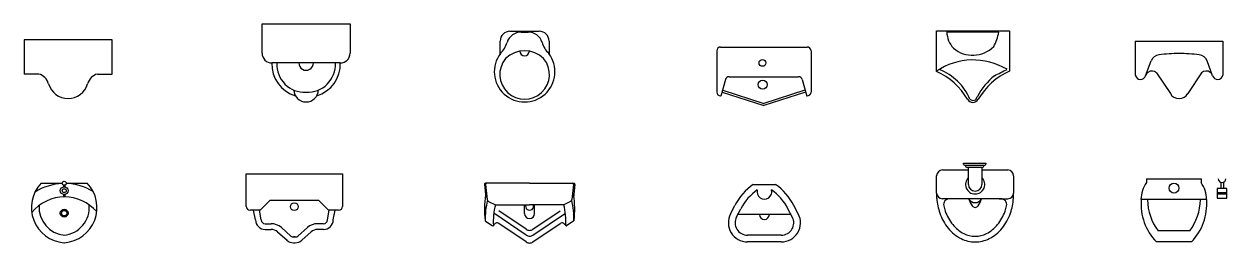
# Model space of a CAD drawing. Header units: millimetres. Extents: x -4017 to 59953, y -688 to 66564.
# Drawn here: x 29292 to 35541, y 2246 to 3387 of the extents above; entities that cross this region are included whole.
import ezdxf

# ---------------------------------------------------------------- set-up
doc = ezdxf.new("R2010")
doc.units = ezdxf.units.MM

# ---------------------------------------------------------------- blocks, each defined once
blk = doc.blocks.new('A$C5BD07FE8')
at = {"linetype": 'ByBlock'}
for p, q in [((0, 0.4572), (0.1524, 0.4572)), ((0, 0), (0, 0.4572)), ((0.2032, 0.4064), (0.2032, 0.0508)), ((0.1524, 0), (0, 0))]:
    blk.add_line(p, q, dxfattribs=at)
for centre, radius, start, end in [((0.1524, 0.4064), 0.0508, 0, 90), ((0.2096, 0.235), 0.1716, 16.60688, 92.1211), ((0.2096, 0.235), 0.1462, 357.8789, 92.1211), ((0.2032, 0.2286), 0.0381, 270, 90), ((0.3429, 0.2286), 0.0635, 271.07073, 88.92927), ((0.2096, 0.2223), 0.1462, 267.8789, 2.1211), ((0.2096, 0.2223), 0.1716, 267.8789, 343.39312), ((0.1524, 0.0508), 0.0508, 270, 0)]:
    blk.add_arc(centre, radius, start, end, dxfattribs=at)
blk = doc.blocks.new('A$C3D6D6089')
at = {"linetype": 'ByBlock'}
for p, q in [((0.1778, 0.4572), (0, 0.4572)), ((0, 0.4572), (0, 0)), ((0.1778, 0.381), (0.1778, 0.4572)), ((0.1778, 0.0762), (0.1778, 0)), ((0, 0), (0.1778, 0))]:
    blk.add_line(p, q, dxfattribs=at)
for centre, radius, start, end in [((0.2477, 0.4), 0.0724, 195.25512, 254.74488), ((0.199, 0.2286), 0.1058, 286.26021, 73.73979), ((0.2477, 0.0571), 0.0724, 105.25512, 164.74488)]:
    blk.add_arc(centre, radius, start, end, dxfattribs=at)
blk = doc.blocks.new('A$C6EF51710')
at = {"linetype": 'ByBlock'}
for p, q in [((0.0508, 0.2843), (0.1169, 0.2843)), ((0, 0.0811), (0, 0.2335)), ((0.0041, 0.1392), (0.0041, 0.1755)), ((0.1169, 0.0303), (0.0508, 0.0303))]:
    blk.add_line(p, q, dxfattribs=at)
for centre, radius, start, end in [((0.2107, 0.1573), 0.1576, 232.89836, 127.10164), ((0.0508, 0.2335), 0.0508, 90, 180), ((0.0168, 0.3818), 0.1397, 287.10464, 315), ((0.2413, 0.1573), 0.1397, 135, 225), ((0.2254, 0.1573), 0.1289, 230.00836, 129.99164), ((0.0803, 0.1755), 0.0762, 107.10464, 180), ((0.0803, 0.1392), 0.0762, 180, 252.89536), ((0.1016, 0.1573), 0.0254, 275.21591, 84.78409), ((0.0508, 0.0811), 0.0508, 180, 270), ((0.0168, -0.0672), 0.1397, 45, 72.89536)]:
    blk.add_arc(centre, radius, start, end, dxfattribs=at)
blk = doc.blocks.new('A$C03A44EBA')
at = {"color": 7, "rotation": 270}
blk.add_blockref('A$C6EF51710', (0.0003, 0.3683), dxfattribs=at)
blk = doc.blocks.new('A$C5BFE1C26')
for p, q in [((0.0704, 0.4614), (0, 0.245)), ((0.0799, 0.4583), (0.0105, 0.245)), ((0.1354, 0.4445), (0.0489, 0.4685)), ((0.05, 0.47), (0.05, 0.4682)), ((0.285, 0.49), (0.07, 0.49)), ((0.305, 0.47), (0.305, 0.02)), ((0.15, 0.4252), (0.15, 0.0648)), ((0.0704, 0.0286), (0, 0.245)), ((0.0799, 0.0317), (0.0105, 0.245)), ((0.1354, 0.0455), (0.0489, 0.0215)), ((0.05, 0.0218), (0.05, 0.02)), ((0.285, 0), (0.07, 0))]:
    blk.add_line(p, q)
for centre, radius in [((0.109, 0.251), 0.0229), ((0.2219, 0.2524), 0.0175)]:
    blk.add_circle(centre, radius)
for centre, start, end in [((0.07, 0.47), 90, 180), ((0.13, 0.4252), 0, 74.45627), ((0.285, 0.47), 0, 90), ((0.13, 0.0648), 285.54373, 0), ((0.07, 0.02), 180, 270), ((0.285, 0.02), 270, 0)]:
    blk.add_arc(centre, 0.02, start, end)
blk = doc.blocks.new('A$C21746266')
at = {"color": 7, "rotation": 90}
blk.add_blockref('A$C5BFE1C26', (0.49, 0), dxfattribs=at)
blk = doc.blocks.new('A$C33122C8F')
for p, q in [((0.0011, 0.3704), (0.3806, 0.3704)), ((0.0011, 0.1591), (0.0011, 0.3704)), ((0.0545, 0.3648), (0.3249, 0.3637)), ((0.3806, 0.3704), (0.3806, 0.1602))]:
    blk.add_line(p, q)
for centre, radius, start, end in [((0.183, 0.368), 0.1285, 181.39595, 223.00489), ((0.0178, 0.4317), 0.3145, 333.05425, 347.5114), ((0.1888, 0.3975), 0.1539, 229.57223, 315.29861), ((0.1914, -0.1212), 0.3403, 58.89431, 124.22856), ((-0.138, -0.1562), 0.3446, 29.68847, 66.1903), ((-0.0888, -0.0975), 0.2863, 23.03056, 68.6237), ((0.5259, -0.1357), 0.353, 129.45825, 152.19237), ((0.518, -0.1565), 0.3452, 113.46041, 150.31153), ((-70.3022, 139.1424), 155.9085, 296.926948, 296.954011), ((0.1897, 0.0307), 0.0327, 209.68847, 330.31153), ((0.1917, 0.035), 0.0266, 230.28924, 296.55347), ((-0.1175, 0.2036), 0.3744, 329.06737, 332.19237)]:
    blk.add_arc(centre, radius, start, end)
blk = doc.blocks.new('A$C61B430B7')
for p, q in [((0, 0.2981), (0.4547, 0.2981)), ((0, 0.2981), (0, 0.1205)), ((0.4547, 0.2981), (0.4547, 0.1205)), ((0.0534, 0.1184), (0.082, 0.1951)), ((0.4013, 0.1184), (0.3727, 0.1951)), ((0.1107, 0.1332), (0.1819, 0.0254)), ((0.344, 0.1332), (0.2728, 0.0254))]:
    blk.add_line(p, q)
for centre, radius, start, end in [((0.1288, 0.1776), 0.05, 96.73582, 159.5392), ((0.2342, -0.7143), 0.9481, 90.41046, 96.73582), ((0.2206, -0.7143), 0.9481, 83.26418, 89.58954), ((0.3259, 0.1776), 0.05, 20.4608, 83.26418), ((0.0875, 0.1071), 0.0359, 128.23354, 161.68634), ((0.0868, 0.108), 0.0348, 46.44169, 128.23354), ((0.368, 0.108), 0.0348, 51.76646, 133.55831), ((0.3673, 0.1071), 0.0359, 18.31366, 51.76646), ((0.027, 0.1271), 0.0278, 193.77685, 341.68634), ((0.4277, 0.1271), 0.0278, 198.31366, 346.22315), ((0.2234, 0.0464), 0.0465, 206.82239, 274.85372), ((0.2313, 0.0464), 0.0465, 265.14628, 333.17761)]:
    blk.add_arc(centre, radius, start, end)
blk = doc.blocks.new('A$C317801B0')
for p, q in [((0.0505, 0.3099), (0.1601, 0.3099)), ((0.167, 0.2996), (0.167, 0.2915)), ((0.167, 0.2514), (0.167, 0.2397)), ((0.1731, 0.2996), (0.1731, 0.2916)), ((0.1731, 0.2513), (0.1731, 0.2399)), ((0.1808, 0.3099), (0.2905, 0.3099))]:
    blk.add_line(p, q)
for centre, radius in [((0.1705, 0.3099), 0.0103), ((0.1705, 0.2715), 0.0203), ((0.1705, 0.2715), 0.0103), ((0.1705, 0.1541), 0.0203), ((0.1705, 0.1541), 0.0143)]:
    blk.add_circle(centre, radius)
for centre, radius, start, end in [((0.1839, 0.1833), 0.1839, 136.51674, 265.29297), ((0.1789, 0.0078), 0.3022, 93.56524, 122.03941), ((0.157, 0.1833), 0.1839, 274.70703, 43.48326), ((0.1664, 0.0088), 0.3011, 59.19826, 87.25301), ((0.1789, 0.0078), 0.2322, 91.60377, 139.73716), ((0.1839, 0.1833), 0.1439, 175.68344, 265.29297), ((0.157, 0.1833), 0.1439, 274.70703, 5.52965), ((0.1659, 0.0078), 0.2322, 41.68292, 88.39623), ((0.1705, 0.0199), 0.02, 265.29297, 274.70703)]:
    blk.add_arc(centre, radius, start, end)
blk = doc.blocks.new('A$C2A7B0396')
for p, q in [((0, 0.359), (0.5, 0.359)), ((0, 0.1892), (0, 0.359)), ((0.5, 0.359), (0.5, 0.1892)), ((0.123, 0.22), (0.0722, 0.1692)), ((0.377, 0.22), (0.123, 0.22)), ((0.4278, 0.1692), (0.377, 0.22)), ((0.0722, 0.1692), (0.02, 0.1692)), ((0.0482, 0.1192), (0.0384, 0.1692)), ((0.0782, 0.1192), (0.0684, 0.1692)), ((0.4218, 0.1192), (0.4316, 0.1692)), ((0.48, 0.1692), (0.4278, 0.1692)), ((0.4518, 0.1192), (0.4616, 0.1692)), ((0.0982, 0.0992), (0.1292, 0.0992)), ((0.0982, 0.0692), (0.1292, 0.0692)), ((0.1824, 0.0789), (0.2317, 0.0351)), ((0.3176, 0.0789), (0.2683, 0.0351)), ((0.4018, 0.0992), (0.3708, 0.0992)), ((0.4018, 0.0692), (0.3708, 0.0692)), ((0.1625, 0.0565), (0.2118, 0.0127)), ((0.245, 0.03), (0.255, 0.03)), ((0.255, 0.03), (0.245, 0.03)), ((0.245, 0), (0.255, 0)), ((0.3375, 0.0565), (0.2882, 0.0127))]:
    blk.add_line(p, q)
blk.add_circle((0.25, 0.188), 0.02)
for centre, radius, start, end in [((0.02, 0.1892), 0.02, 180, 270), ((0.48, 0.1892), 0.02, 270, 0), ((0.0982, 0.1192), 0.05, 180, 270), ((0.0982, 0.1192), 0.02, 180, 270), ((0.1292, 0.0192), 0.08, 48.32001, 90), ((0.1292, 0.0192), 0.05, 48.32001, 90), ((0.3708, 0.0192), 0.08, 90, 131.67999), ((0.3708, 0.0192), 0.05, 90, 131.67999), ((0.4018, 0.1192), 0.05, 270, 0), ((0.4018, 0.1192), 0.02, 270, 0), ((0.245, 0.05), 0.05, 228.32001, 270), ((0.245, 0.05), 0.02, 228.32001, 270), ((0.255, 0.05), 0.02, 270, 311.67999), ((0.255, 0.05), 0.05, 270, 311.67999)]:
    blk.add_arc(centre, radius, start, end)
blk = doc.blocks.new('A$C3D9F592C')
at = {"linetype": 'Continuous', "ltscale": 20}
for p, q in [((0, 0.3055), (0.0072, 0.2374)), ((0.2344, 0.311), (0.005, 0.311)), ((0.006, 0.3055), (0.0143, 0.2269)), ((0.2344, 0.311), (0.4639, 0.311)), ((0.4628, 0.3055), (0.4546, 0.2269)), ((0.4688, 0.3055), (0.4617, 0.2374)), ((0.0212, 0.217), (0.0568, 0.1996)), ((0.0568, 0.1996), (0.2344, 0.1996)), ((0.2084, 0.1535), (0.2084, 0.1996)), ((0.4121, 0.1996), (0.2344, 0.1996)), ((0.2604, 0.1535), (0.2604, 0.1996)), ((0.4476, 0.217), (0.4121, 0.1996)), ((0.2171, 0.0413), (0.0484, 0.1551)), ((0.2171, 0.0713), (0.0747, 0.1673)), ((0.2518, 0.0713), (0.3941, 0.1673)), ((0.2518, 0.0413), (0.4204, 0.1551)), ((0.0059, 0.1143), (0.0408, 0.0907)), ((0.2171, 0.0053), (0.0747, 0.1013)), ((0.2518, 0.0053), (0.3941, 0.1013)), ((0.463, 0.1143), (0.428, 0.0907))]:
    blk.add_line(p, q, dxfattribs=at)
for centre, radius, start, end in [((0.005, 0.306), 0.005, 90, 186), ((0.011, 0.306), 0.005, 90, 186), ((0.4579, 0.306), 0.005, 354, 90), ((0.4639, 0.306), 0.005, 354, 90), ((0.4436, 0.1763), 0.4438, 170.52048, 187.56826), ((0.376, 0.1293), 0.3722, 165.50583, 182.10858), ((0.0267, 0.2282), 0.0125, 186, 244), ((0.4178, 0.1089), 0.3722, 165.89142, 182.83529), ((0.2344, 0.192), 0.021, 158.73305, 21.26695), ((0.0511, 0.1089), 0.3722, 357.16471, 14.10858), ((0.4421, 0.2282), 0.0125, 296, 354), ((0.0929, 0.1293), 0.3722, 357.89142, 14.49417), ((0.0252, 0.1763), 0.4438, 352.43174, 9.47952), ((0.2344, 0.1535), 0.026, 180, 0), ((0.0087, 0.1185), 0.005, 187.56826, 236), ((0.0436, 0.0949), 0.005, 236, 327.82789), ((0.0756, 0.0747), 0.0328, 119.95686, 147.82789), ((0.0658, 0.0925), 0.0125, 44.73908, 121.69086), ((0.2344, 0.097), 0.031, 236, 270), ((0.2344, 0.097), 0.031, 270, 304), ((0.403, 0.0925), 0.0125, 58.30914, 135.26092), ((0.3932, 0.0747), 0.0328, 32.17211, 60.04314), ((0.4252, 0.0949), 0.005, 212.17211, 304), ((0.4602, 0.1185), 0.005, 304, 352.43174), ((0.2344, 0.067), 0.031, 236, 270), ((0.2344, 0.031), 0.031, 236, 270), ((0.2344, 0.067), 0.031, 270, 304), ((0.2344, 0.031), 0.031, 270, 304)]:
    blk.add_arc(centre, radius, start, end, dxfattribs=at)
blk = doc.blocks.new('A$C7E175EC4')
for p, q in [((0.03, 0.375), (0.165, 0.375)), ((0.14, 0.405), (0.14, 0.41)), ((0.14, 0.41), (0.255, 0.41)), ((0.145, 0.4), (0.25, 0.4)), ((0.15, 0.4), (0.15, 0.395)), ((0.155, 0.39), (0.24, 0.39)), ((0.165, 0.3), (0.165, 0.39)), ((0.235, 0.39), (0.235, 0.3)), ((0.235, 0.375), (0.37, 0.375)), ((0.245, 0.395), (0.245, 0.4)), ((0.255, 0.41), (0.255, 0.405)), ((0, 0.255), (0, 0.345)), ((0.4, 0.345), (0.4, 0.255)), ((0.0009, 0.2269), (0.0009, 0.25)), ((0.3991, 0.2269), (0.3991, 0.25)), ((0.075, 0.225), (0.03, 0.225)), ((0.3339, 0.225), (0.0661, 0.225)), ((0.325, 0.225), (0.37, 0.225))]:
    blk.add_line(p, q)
for centre, radius, start, end in [((0.03, 0.345), 0.03, 90, 180), ((0.145, 0.405), 0.005, 180, 270), ((0.155, 0.395), 0.005, 180, 270), ((0.24, 0.395), 0.005, 270, 0), ((0.25, 0.405), 0.005, 270, 0), ((0.37, 0.345), 0.03, 0, 90), ((0.2, 0.3), 0.05, 134.427, 45.573), ((0.03, 0.255), 0.03, 180, 270), ((0.2, 0.3), 0.035, 180, 0), ((0.37, 0.255), 0.03, 270, 0), ((0.3102, 0.25), 0.3102, 184.27766, 198.72162), ((0.0661, 0.195), 0.03, 90, 192.70046), ((0.3102, 0.25), 0.2802, 192.70046, 198.72162), ((0.3211, 0.2794), 0.1642, 199.34181, 213.70667), ((0.2, 0.2435), 0.0385, 208.75357, 331.24643), ((0.2, 0.1986), 0.0186, 213.70667, 270), ((0.2, 0.1986), 0.0186, 270, 326.29333), ((0.0789, 0.2794), 0.1642, 326.29333, 340.65819), ((0.3339, 0.195), 0.03, 347.29954, 90), ((0.0898, 0.25), 0.2802, 341.27838, 347.29954), ((0.0898, 0.25), 0.3102, 341.27838, 355.72234), ((0.2562, 0.2317), 0.2532, 198.72162, 219.28941), ((0.2562, 0.2317), 0.2232, 198.72162, 219.28941), ((0.1438, 0.2317), 0.2232, 320.71059, 341.27838), ((0.1438, 0.2317), 0.2532, 320.71059, 341.27838), ((0.2219, 0.2036), 0.2089, 219.28941, 243.14868), ((0.2219, 0.2036), 0.1789, 219.28941, 243.14868), ((0.1781, 0.2036), 0.1789, 296.85132, 320.71059), ((0.1781, 0.2036), 0.2089, 296.85132, 320.71059), ((0.2, 0.1604), 0.1604, 243.14868, 270), ((0.2, 0.1604), 0.1304, 243.14868, 270), ((0.2, 0.1604), 0.1304, 270, 296.85132), ((0.2, 0.1604), 0.1604, 270, 296.85132)]:
    blk.add_arc(centre, radius, start, end)
blk = doc.blocks.new('A$C201371A2')
for p, q in [((0.1277, 0.3), (0.2432, 0.3)), ((0.0095, 0.1465), (0.0321, 0.1896)), ((0.3615, 0.1465), (0.3388, 0.1896)), ((0.0405, 0.1302), (0.0631, 0.1734)), ((0.3237, 0.1432), (0.0473, 0.1432)), ((0.3305, 0.1302), (0.3079, 0.1734)), ((0.273, 0.035), (0.098, 0.035)), ((0.273, 0), (0.098, 0))]:
    blk.add_line(p, q)
for centre, radius, start, end in [((0.3158, 0.0405), 0.3204, 125.92876, 152.26495), ((0.3158, 0.0405), 0.2854, 125.90487, 152.26495), ((0.1855, 0.2615), 0.0385, 164.59268, 15.40732), ((0.0552, 0.0405), 0.2854, 27.73505, 54.09513), ((0.0552, 0.0405), 0.3204, 27.73505, 54.07124), ((0.098, 0.1), 0.1, 152.26495, 270), ((0.098, 0.1), 0.065, 152.26495, 270), ((0.1855, 0.1432), 0.0257, 180, 0), ((0.273, 0.1), 0.1, 270, 27.73505), ((0.273, 0.1), 0.065, 270, 27.73505)]:
    blk.add_arc(centre, radius, start, end)
blk = doc.blocks.new('A$C3A4C1CAD')
for p, q in [((0.0292, 0.3293), (0.312, 0.3293)), ((0.0292, 0.3293), (0.0292, 0.3092)), ((0.312, 0.3293), (0.312, 0.3092)), ((0.3965, 0.2783), (0.3965, 0.2283)), ((0.4465, 0.2783), (0.3965, 0.2783)), ((0.4465, 0.2568), (0.3965, 0.2568)), ((0.415, 0.3106), (0.415, 0.2783)), ((0.4283, 0.3106), (0.4283, 0.2783)), ((0.4465, 0.2283), (0.4465, 0.2783)), ((0.3413, 0.2208), (0, 0.2208)), ((0.4465, 0.2493), (0.3965, 0.2493)), ((0.3965, 0.2283), (0.4465, 0.2283)), ((0.2538, 0.0575), (0.0886, 0.0575)), ((0.2618, 0), (0.0805, 0))]:
    blk.add_line(p, q)
blk.add_circle((0.1715, 0.2805), 0.0257)
for centre, radius, start, end in [((0.4215, 0.3295), 0.02, 180.52003, 0), ((0.149, 0.2206), 0.149, 143.49836, 179.9241), ((0.1922, 0.2206), 0.149, 0.0759, 36.50164), ((0.2865, 0.1988), 0.2863, 175.60187, 223.9869), ((0.3266, 0.2288), 0.2933, 181.66846, 215.74482), ((0.0157, 0.2288), 0.2933, 324.25518, 358.33154), ((0.0558, 0.1988), 0.2863, 316.0131, 4.39813)]:
    blk.add_arc(centre, radius, start, end)

msp = doc.modelspace()

# ---------------------------------------------------------------- block references
at = {"color": 7, "xscale": 1000, "yscale": 1000, "zscale": 1000, "rotation": 270}
for name, p in [('A$C5BD07FE8', (30528.3, 3387.4)), ('A$C3D6D6089', (29291.7, 3304.4))]:
    msp.add_blockref(name, p, dxfattribs=at)
at = {"color": 7, "xscale": 1000, "yscale": 1000, "zscale": 1000}
for name, p in [('A$C03A44EBA', (31734.6, 2981)), ('A$C33122C8F', (34031.2, 2981)), ('A$C21746266', (32890.2, 2962.4)), ('A$C61B430B7', (35065.1, 2999.6)), ('A$C7E175EC4', (34032.9, 2251.7)), ('A$C317801B0', (29329.8, 2247.6)), ('A$C2A7B0396', (30446, 2247.6)), ('A$C3A4C1CAD', (35094.5, 2251.7)), ('A$C3D9F592C', (31683.7, 2246.3)), ('A$C201371A2', (32952.6, 2251.7))]:
    msp.add_blockref(name, p, dxfattribs=at)

doc.saveas('drawing.dxf')
